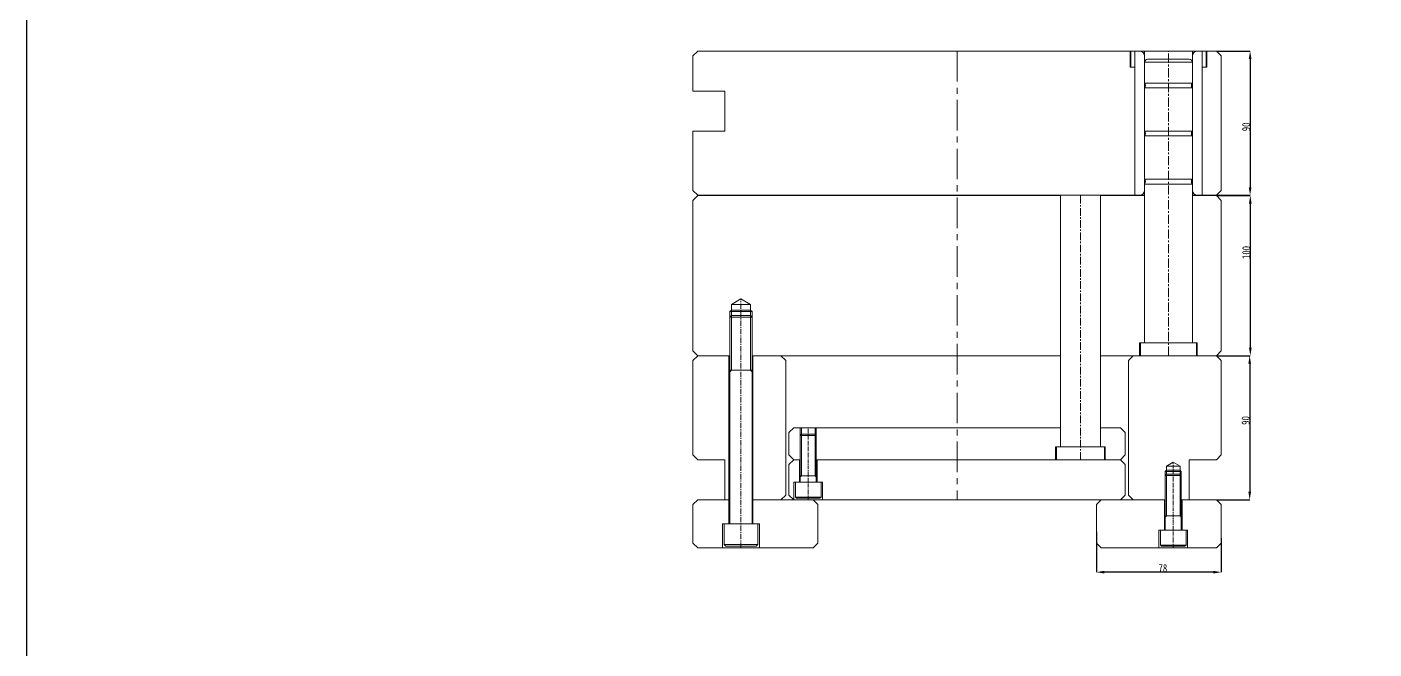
# Model space of a CAD drawing. Header units: millimetres. Extents: x 629 to 2024, y -4394 to 1386.
# Drawn here: x 629 to 1470, y -1198 to -809 of the extents above; entities that cross this region are included whole.
import ezdxf

# ---------------------------------------------------------------- set-up
doc = ezdxf.new("R2010")
doc.units = ezdxf.units.MM
doc.header["$LTSCALE"] = 16.335
doc.header["$PDMODE"] = 3
doc.header["$PDSIZE"] = 0.3125
doc.linetypes.add('CENTER', pattern=[0.6, 0.375, -0.075, 0.075, -0.075])
doc.layers.get('0').update_dxf_attribs({"linetype": 'CONTINUOUS'})
doc.layers.get('Defpoints').update_dxf_attribs({"linetype": 'CONTINUOUS'})
doc.layers.add('moldbase', color=7, linetype='CONTINUOUS', lineweight=20)
doc.styles.get("Standard").update_dxf_attribs({"font": 'txt', "width": 0.8})
doc.dimstyles.new('副本 ISO-25-1', dxfattribs={"dimtxt": 5, "dimasz": 5, "dimexe": 0, "dimexo": 0, "dimgap": 0, "dimtad": 1, "dimtxsty": 'Standard', "dimcen": 0, "dimclrd": 4, "dimclre": 4, "dimclrt": 6, "dimazin": 0, "dimtfac": 1, "dimtofl": 0, "dimtmove": 0, "dimatfit": 3, "dimfxl": 0, "dimarcsym": 0})

# ---------------------------------------------------------------- blocks, each defined once
blk = doc.blocks.new('*D47')
at = {"color": 4, "lineweight": -2}
for p, q in [((1371.81, -824.22), (1392.81, -824.22)), ((1392.81, -829.22), (1392.81, -909.22)), ((1371.81, -914.22), (1392.81, -914.22))]:
    blk.add_line(p, q, dxfattribs=at)
at = {"color": 4}
for points in [[(1391.97, -829.22), (1393.64, -829.22), (1392.81, -824.22)], [(1391.97, -909.22), (1393.64, -909.22), (1392.81, -914.22)]]:
    blk.add_solid(points, dxfattribs=at)
at = {"layer": 'Defpoints', "color": 0}
for p in [(1371.81, -824.22), (1371.81, -914.22), (1392.81, -914.22)]:
    blk.add_point(p, dxfattribs=at)
at = {"color": 6, "insert": (1390.31, -871.55), "char_height": 5, "attachment_point": 5, "rotation": 90}
blk.add_mtext('90', dxfattribs=at)
blk = doc.blocks.new('*D48')
at = {"color": 4, "lineweight": -2}
for p, q in [((1371.81, -914.42), (1392.94, -914.42)), ((1392.94, -919.42), (1392.94, -1009.42)), ((1371.81, -1014.42), (1392.94, -1014.42))]:
    blk.add_line(p, q, dxfattribs=at)
at = {"color": 4}
for points in [[(1392.1, -919.42), (1393.77, -919.42), (1392.94, -914.42)], [(1392.1, -1009.42), (1393.77, -1009.42), (1392.94, -1014.42)]]:
    blk.add_solid(points, dxfattribs=at)
at = {"layer": 'Defpoints', "color": 0}
for p in [(1371.81, -914.42), (1371.81, -1014.42), (1392.94, -1014.42)]:
    blk.add_point(p, dxfattribs=at)
at = {"color": 6, "insert": (1390.44, -949.98), "char_height": 5, "attachment_point": 5, "rotation": 90}
blk.add_mtext('100', dxfattribs=at)
blk = doc.blocks.new('*D221')
at = {"color": 4, "linetype": 'Continuous', "lineweight": -2}
for p, q in [((1371.81, -1014.42), (1392.54, -1014.42)), ((1392.54, -1019.42), (1392.54, -1099.42)), ((1371.81, -1104.42), (1392.54, -1104.42))]:
    blk.add_line(p, q, dxfattribs=at)
at = {"color": 4}
for points in [[(1391.7, -1019.42), (1393.37, -1019.42), (1392.54, -1014.42)], [(1391.7, -1099.42), (1393.37, -1099.42), (1392.54, -1104.42)]]:
    blk.add_solid(points, dxfattribs=at)
at = {"layer": 'Defpoints', "color": 0}
for p in [(1371.81, -1014.42), (1371.81, -1104.42), (1392.54, -1104.42)]:
    blk.add_point(p, dxfattribs=at)
at = {"color": 6, "insert": (1390.04, -1054.88), "char_height": 5, "attachment_point": 5, "rotation": 90}
blk.add_mtext('90', dxfattribs=at)
blk = doc.blocks.new('*D222')
at = {"color": 4, "linetype": 'Continuous', "lineweight": -2}
for p, q in [((1296.81, -1124.43), (1296.81, -1149.6)), ((1374.81, -1128.4), (1374.81, -1149.6)), ((1369.81, -1149.6), (1301.81, -1149.6))]:
    blk.add_line(p, q, dxfattribs=at)
at = {"color": 4}
for points in [[(1301.81, -1148.77), (1301.81, -1150.44), (1296.81, -1149.6)], [(1369.81, -1148.77), (1369.81, -1150.44), (1374.81, -1149.6)]]:
    blk.add_solid(points, dxfattribs=at)
at = {"layer": 'Defpoints', "color": 0}
for p in [(1296.81, -1124.43), (1374.81, -1128.4), (1296.81, -1149.6)]:
    blk.add_point(p, dxfattribs=at)
at = {"color": 6, "insert": (1338.32, -1147.1), "char_height": 5, "attachment_point": 5}
blk.add_mtext('78', dxfattribs=at)

msp = doc.modelspace()

# ---------------------------------------------------------------- linework, layer by layer
msp.add_lwpolyline([(628.864, 1386.234), (2023.672, 1386.234), (2023.672, -4394.118), (628.864, -4394.118)], close=True)
at = {"layer": 'moldbase'}
for p, q in [((1047.806, -824.225), (1044.806, -827.225)), ((1371.806, -824.225), (1047.806, -824.225)), ((1317.806, -834.225), (1317.806, -824.225)), ((1318.306, -834.225), (1318.306, -824.225)), ((1320.806, -914.225), (1320.806, -824.225)), ((1326.806, -824.225), (1326.806, -911.225)), ((1326.806, -1006.425), (1326.806, -824.225)), ((1356.806, -824.225), (1356.806, -911.225)), ((1356.806, -824.225), (1356.806, -1006.425)), ((1362.806, -914.225), (1362.806, -824.225)), ((1365.306, -834.225), (1365.306, -824.225)), ((1365.806, -834.225), (1365.806, -824.225)), ((1371.806, -824.225), (1374.806, -827.225)), ((1044.806, -827.225), (1044.806, -849.225)), ((1326.806, -831.225), (1356.806, -831.225)), ((1328.806, -829.225), (1354.806, -829.225)), ((1374.806, -827.225), (1374.806, -911.225)), ((1320.806, -834.225), (1317.806, -834.225)), ((1362.806, -834.225), (1365.806, -834.225)), ((1044.806, -849.225), (1064.806, -849.225)), ((1064.806, -849.225), (1064.806, -874.225)), ((1326.806, -844.225), (1356.806, -844.225)), ((1326.806, -847.225), (1356.806, -847.225)), ((1064.806, -874.225), (1044.806, -874.225)), ((1044.806, -874.225), (1044.806, -911.225)), ((1326.806, -874.225), (1356.806, -874.225)), ((1326.806, -877.225), (1356.806, -877.225)), ((1326.806, -904.225), (1356.806, -904.225)), ((1326.806, -907.225), (1356.806, -907.225)), ((1044.806, -911.225), (1047.806, -914.225)), ((1047.806, -914.425), (1044.806, -917.425)), ((1326.806, -914.225), (1047.806, -914.225)), ((1274.306, -914.425), (1047.806, -914.425)), ((1274.306, -1071.425), (1274.306, -914.225)), ((1299.306, -1071.425), (1299.306, -914.225)), ((1326.806, -914.425), (1299.306, -914.425)), ((1371.806, -914.225), (1356.806, -914.225)), ((1371.806, -914.425), (1356.806, -914.425)), ((1374.806, -911.225), (1371.806, -914.225)), ((1371.806, -914.425), (1374.806, -917.425)), ((1044.806, -917.425), (1044.806, -1011.425)), ((1374.806, -917.425), (1374.806, -1011.425)), ((1068.806, -982.425), (1074.806, -978.961)), ((1068.806, -989.425), (1068.806, -982.425)), ((1068.806, -982.425), (1080.806, -982.425)), ((1074.806, -978.961), (1080.806, -982.425)), ((1080.806, -982.425), (1080.806, -989.425)), ((1067.806, -990.425), (1068.806, -989.425)), ((1067.806, -1119.425), (1067.806, -990.425)), ((1068.806, -989.425), (1080.806, -989.425)), ((1080.806, -989.425), (1081.806, -990.425)), ((1081.806, -1119.425), (1081.806, -990.425)), ((1323.806, -1014.425), (1323.806, -1006.425)), ((1323.806, -1006.425), (1359.806, -1006.425)), ((1324.306, -1014.425), (1324.306, -1006.425)), ((1359.306, -1014.425), (1359.306, -1006.425)), ((1359.806, -1006.425), (1359.806, -1014.425)), ((1044.806, -1011.425), (1047.806, -1014.425)), ((1047.806, -1014.425), (1044.806, -1017.425)), ((1044.806, -1017.425), (1044.806, -1076.425)), ((1067.806, -1014.425), (1047.806, -1014.425)), ((1067.306, -1014.425), (1067.306, -1119.425)), ((1274.306, -1014.425), (1081.806, -1014.425)), ((1082.306, -1119.425), (1082.306, -1014.425)), ((1099.806, -1014.425), (1102.806, -1017.425)), ((1102.806, -1017.425), (1102.806, -1101.425)), ((1371.806, -1014.425), (1299.306, -1014.425)), ((1319.806, -1014.425), (1316.806, -1017.425)), ((1316.806, -1017.425), (1316.806, -1101.425)), ((1374.806, -1011.425), (1371.806, -1014.425)), ((1371.806, -1014.425), (1374.806, -1017.425)), ((1374.806, -1017.425), (1374.806, -1076.425)), ((1067.806, -1023.425), (1081.806, -1023.425)), ((1107.806, -1059.425), (1104.806, -1062.425)), ((1274.306, -1059.425), (1107.806, -1059.425)), ((1112.556, -1063.425), (1112.556, -1059.425)), ((1121.056, -1063.425), (1121.056, -1059.425)), ((1311.806, -1059.425), (1299.306, -1059.425)), ((1311.806, -1059.425), (1314.806, -1062.425)), ((1104.806, -1062.425), (1104.806, -1076.425)), ((1111.806, -1064.175), (1112.556, -1063.425)), ((1111.806, -1093.425), (1111.806, -1064.175)), ((1112.556, -1063.425), (1121.056, -1063.425)), ((1121.056, -1063.425), (1121.806, -1064.175)), ((1121.806, -1093.425), (1121.806, -1064.175)), ((1314.806, -1062.425), (1314.806, -1076.425)), ((1044.806, -1076.425), (1047.806, -1079.425)), ((1104.806, -1076.425), (1107.806, -1079.425)), ((1271.306, -1079.425), (1271.306, -1071.425)), ((1271.306, -1071.425), (1302.306, -1071.425)), ((1271.806, -1079.425), (1271.806, -1071.425)), ((1301.806, -1071.425), (1301.806, -1079.425)), ((1302.306, -1071.425), (1302.306, -1079.425)), ((1314.806, -1076.425), (1311.806, -1079.425)), ((1374.806, -1076.425), (1371.806, -1079.425)), ((1047.806, -1079.425), (1064.806, -1079.425)), ((1064.806, -1079.425), (1064.806, -1104.425)), ((1107.806, -1079.425), (1104.806, -1082.425)), ((1104.806, -1082.425), (1104.806, -1101.425)), ((1111.806, -1079.425), (1107.806, -1079.425)), ((1111.306, -1079.425), (1111.306, -1093.425)), ((1311.806, -1079.425), (1121.806, -1079.425)), ((1122.306, -1093.425), (1122.306, -1079.425)), ((1311.806, -1079.425), (1314.806, -1082.425)), ((1314.806, -1082.425), (1314.806, -1101.425)), ((1340.556, -1083.425), (1344.806, -1080.971)), ((1340.556, -1088.425), (1340.556, -1083.425)), ((1340.556, -1083.425), (1349.056, -1083.425)), ((1344.806, -1080.971), (1349.056, -1083.425)), ((1349.056, -1083.425), (1349.056, -1088.425)), ((1371.806, -1079.425), (1354.806, -1079.425)), ((1354.806, -1079.425), (1354.806, -1104.425)), ((1107.806, -1104.425), (1107.806, -1093.425)), ((1107.806, -1093.425), (1125.806, -1093.425)), ((1108.806, -1102.675), (1108.806, -1093.425)), ((1108.806, -1093.425), (1124.806, -1093.425)), ((1111.806, -1089.425), (1121.806, -1089.425)), ((1124.806, -1093.425), (1124.806, -1102.675)), ((1125.806, -1093.425), (1125.806, -1104.425)), ((1339.806, -1089.175), (1340.556, -1088.425)), ((1339.806, -1123.425), (1339.806, -1089.175)), ((1340.556, -1088.425), (1349.056, -1088.425)), ((1349.056, -1088.425), (1349.806, -1089.175)), ((1349.806, -1123.425), (1349.806, -1089.175)), ((1102.806, -1101.425), (1099.806, -1104.425)), ((1104.806, -1101.425), (1107.806, -1104.425)), ((1314.806, -1101.425), (1311.806, -1104.425)), ((1316.806, -1101.425), (1319.806, -1104.425)), ((1047.806, -1104.425), (1044.806, -1107.425)), ((1044.806, -1107.425), (1044.806, -1131.425)), ((1067.806, -1104.425), (1047.806, -1104.425)), ((1339.806, -1104.425), (1081.806, -1104.425)), ((1109.556, -1103.425), (1108.806, -1102.675)), ((1108.806, -1102.675), (1124.806, -1102.675)), ((1109.556, -1103.425), (1124.056, -1103.425)), ((1119.806, -1104.425), (1122.806, -1107.425)), ((1122.806, -1107.425), (1122.806, -1131.425)), ((1124.806, -1102.675), (1124.056, -1103.425)), ((1299.806, -1104.425), (1296.806, -1107.425)), ((1296.806, -1107.425), (1296.806, -1131.425)), ((1339.306, -1104.425), (1339.306, -1123.425)), ((1371.806, -1104.425), (1349.806, -1104.425)), ((1350.306, -1123.425), (1350.306, -1104.425)), ((1371.806, -1104.425), (1374.806, -1107.425)), ((1374.806, -1107.425), (1374.806, -1131.425)), ((1339.806, -1114.425), (1349.806, -1114.425)), ((1063.306, -1134.425), (1063.306, -1119.425)), ((1063.306, -1119.425), (1086.306, -1119.425)), ((1064.306, -1132.425), (1064.306, -1119.425)), ((1064.306, -1119.425), (1085.306, -1119.425)), ((1085.306, -1119.425), (1085.306, -1132.425)), ((1086.306, -1119.425), (1086.306, -1134.425)), ((1335.806, -1134.425), (1335.806, -1123.425)), ((1335.806, -1123.425), (1353.806, -1123.425)), ((1336.806, -1132.675), (1336.806, -1123.425)), ((1336.806, -1123.425), (1352.806, -1123.425)), ((1352.806, -1123.425), (1352.806, -1132.675)), ((1353.806, -1123.425), (1353.806, -1134.425)), ((1044.806, -1131.425), (1047.806, -1134.425)), ((1119.806, -1134.425), (1047.806, -1134.425)), ((1065.306, -1133.425), (1064.306, -1132.425)), ((1064.306, -1132.425), (1085.306, -1132.425)), ((1065.306, -1133.425), (1084.306, -1133.425)), ((1085.306, -1132.425), (1084.306, -1133.425)), ((1122.806, -1131.425), (1119.806, -1134.425)), ((1296.806, -1131.425), (1299.806, -1134.425)), ((1371.806, -1134.425), (1299.806, -1134.425)), ((1337.556, -1133.425), (1336.806, -1132.675)), ((1336.806, -1132.675), (1352.806, -1132.675)), ((1337.556, -1133.425), (1352.056, -1133.425)), ((1352.806, -1132.675), (1352.056, -1133.425)), ((1374.806, -1131.425), (1371.806, -1134.425))]:
    msp.add_line(p, q, dxfattribs=at)
at = {"layer": 'moldbase', "color": 1, "linetype": 'CENTER', "ltscale": 3.109887}
msp.add_line((1209.806, -824.225), (1209.806, -1104.425), dxfattribs=at)
at = {"layer": 'moldbase', "color": 1, "linetype": 'CENTER', "ltscale": 0.932966}
msp.add_line((1341.806, -1014.425), (1341.806, -824.225), dxfattribs=at)
at = {"layer": 'moldbase', "color": 1, "linetype": 'CENTER', "ltscale": 0.777472}
msp.add_line((1286.806, -1079.425), (1286.806, -914.225), dxfattribs=at)
at = {"layer": 'moldbase', "color": 1, "linetype": 'CENTER', "ltscale": 0.54423}
msp.add_line((1074.806, -1134.425), (1074.806, -978.961), dxfattribs=at)
at = {"layer": 'moldbase', "color": 92}
for p, q in [((1067.806, -986.925), (1068.806, -985.925)), ((1067.806, -990.425), (1067.806, -986.925)), ((1067.806, -986.925), (1081.806, -986.925)), ((1067.806, -990.425), (1081.806, -990.425)), ((1068.806, -985.925), (1080.806, -985.925)), ((1068.806, -1023.425), (1068.806, -989.425)), ((1080.806, -985.925), (1081.806, -986.925)), ((1080.806, -1023.425), (1080.806, -989.425)), ((1081.806, -986.925), (1081.806, -990.425)), ((1067.806, -1024.425), (1068.806, -1023.425)), ((1080.806, -1023.425), (1081.806, -1024.425)), ((1111.806, -1064.175), (1111.806, -1059.425)), ((1121.806, -1064.175), (1121.806, -1059.425)), ((1111.806, -1064.175), (1121.806, -1064.175)), ((1112.556, -1089.425), (1112.556, -1063.425)), ((1121.056, -1089.425), (1121.056, -1063.425)), ((1111.806, -1090.175), (1112.556, -1089.425)), ((1121.056, -1089.425), (1121.806, -1090.175)), ((1339.806, -1086.675), (1340.556, -1085.925)), ((1339.806, -1089.175), (1339.806, -1086.675)), ((1339.806, -1086.675), (1349.806, -1086.675)), ((1339.806, -1089.175), (1349.806, -1089.175)), ((1340.556, -1085.925), (1349.056, -1085.925)), ((1340.556, -1114.425), (1340.556, -1088.425)), ((1349.056, -1085.925), (1349.806, -1086.675)), ((1349.056, -1114.425), (1349.056, -1088.425)), ((1349.806, -1086.675), (1349.806, -1089.175)), ((1339.806, -1115.175), (1340.556, -1114.425)), ((1349.056, -1114.425), (1349.806, -1115.175))]:
    msp.add_line(p, q, dxfattribs=at)
at = {"layer": 'moldbase', "color": 1, "linetype": 'CENTER', "ltscale": 0.388736}
for p, q in [((1116.806, -1104.425), (1116.806, -1059.425)), ((1344.806, -1134.425), (1344.806, -1080.971))]:
    msp.add_line(p, q, dxfattribs=at)
at = {"layer": 'moldbase'}
for centre, radius, start, end in [((1323.806, -827.225), 3, 0, 90), ((1359.806, -827.225), 3, 90, 180), ((1328.806, -831.225), 2, 90, 180), ((1354.806, -831.225), 2, 0, 90), ((1325.484, -845.725), 2, 311.4098, 48.590317), ((1358.129, -845.725), 2, 131.409608, 228.590469), ((1325.484, -875.725), 2, 311.4098, 48.590317), ((1358.129, -875.725), 2, 131.409608, 228.590469), ((1325.484, -905.725), 2, 311.4098, 48.590317), ((1358.129, -905.725), 2, 131.409608, 228.590469), ((1323.806, -911.225), 3, 270, 0), ((1359.806, -911.225), 3, 180, 270)]:
    msp.add_arc(centre, radius, start, end, dxfattribs=at)

# ---------------------------------------------------------------- dimensions: what is measured, and where the dimension line sits
for base, p1, p2, picture, middle in [((1392.807, -914.225), (1371.806, -824.225), (1371.806, -914.225), '*D47', (1392.807, -871.553)), ((1392.937, -1014.425), (1371.806, -914.425), (1371.806, -1014.425), '*D48', (1392.937, -949.985))]:
    dim = msp.add_linear_dim(base=base, p1=p1, p2=p2, angle=90, dimstyle='副本 ISO-25-1')
    dim.commit()
    dim.dimension.update_dxf_attribs({"geometry": picture, "text_midpoint": middle, "dimtype": 160})
dim = msp.add_linear_dim(base=(1392.537, -1104.425), p1=(1371.806, -1014.425), p2=(1371.806, -1104.425), angle=90, dimstyle='副本 ISO-25-1', override={"dimfxl": 1.25, "dimarcsym": 1})
dim.commit()
dim.dimension.update_dxf_attribs({"geometry": '*D221', "text_midpoint": (1392.537, -1054.879), "dimtype": 160})
dim = msp.add_linear_dim(base=(1296.806, -1149.603), p1=(1374.806, -1128.402), p2=(1296.806, -1124.427), dimstyle='副本 ISO-25-1', override={"dimfxl": 1.25, "dimarcsym": 1})
dim.commit()
dim.dimension.update_dxf_attribs({"geometry": '*D222', "text_midpoint": (1338.315, -1149.603), "dimtype": 160})

doc.saveas('drawing.dxf')
